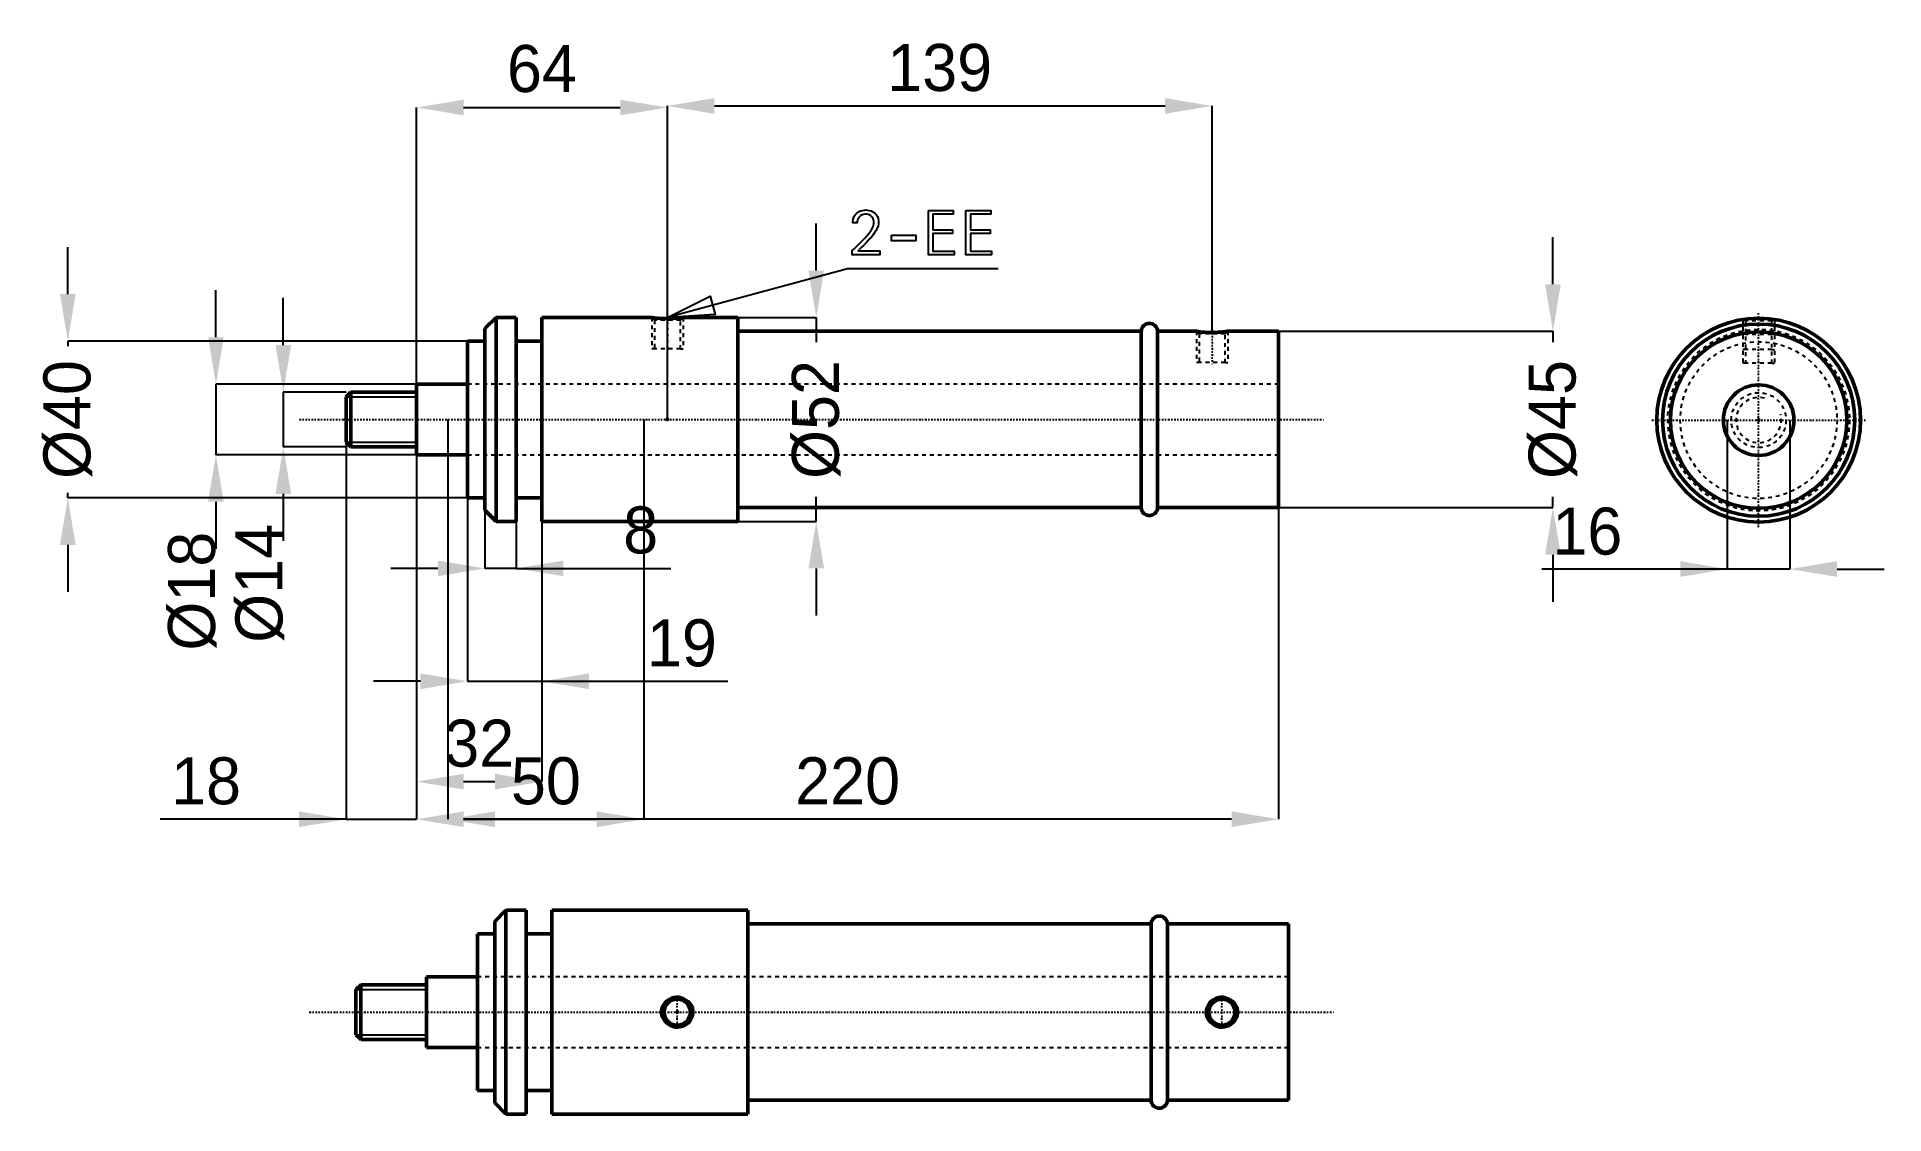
# Model space of a CAD drawing. Header units: millimetres. Extents: x -79 to 392, y -177 to 98.
import ezdxf

# ---------------------------------------------------------------- set-up
doc = ezdxf.new("R2010")
doc.units = ezdxf.units.MM
doc.linetypes.add('Center', pattern=[1.5, 0.45, -0.5, 0.05, -0.5])
doc.linetypes.add('Dashed', pattern=[2, 1, -1])
for name, color, linetype, lineweight in [('2d ConnectionPoints', 7, 'Continuous', 50), ('AM_0', 7, 'Continuous', 50), ('AM_5', 3, 'Continuous', 25), ('AM_7', 7, 'Center', 25), ('AM_9', 6, 'Dashed', 25)]:
    doc.layers.add(name, color=color, linetype=linetype, lineweight=lineweight)
doc.dimstyles.new('ISO-25', dxfattribs={"dimtxt": 2.5, "dimasz": 2.5, "dimexe": 1.25, "dimexo": 0.625, "dimtad": 1, "dimtxsty": 'Standard', "dimcen": 2.5, "dimadec": 0, "dimazin": 0, "dimtfac": 1, "dimtmove": 0, "dimatfit": 3, "dimfxl": 0, "dimarcsym": 0})

# ---------------------------------------------------------------- blocks, each defined once
blk = doc.blocks.new('1_RD70CSD3250RC2M1415_0_in_RD_70_C_SD_32_50_RC_M14_1_5__0')
at = {"layer": 'AM_0'}
for p, q in [((38.29, 26), (35.46, 23.17)), ((43.46, 26), (38.29, 26)), ((38.29, 26), (38.29, -26)), ((43.46, 26), (43.46, -26)), ((78.01, 26), (50, 26)), ((50, 26), (50, -26)), ((100, 26), (85.99, 26)), ((100, 26), (100, -26)), ((35.46, 20), (31, 20)), ((31, 20), (31, -20)), ((35.46, 23.17), (35.46, -23.17)), ((50, 20), (43.46, 20)), ((202.9, 22.5), (100, 22.5)), ((202.9, 22.5), (202.9, -22.5)), ((217.01, 22.5), (207.1, 22.5)), ((207.1, 22.5), (207.1, -22.5)), ((238, 22.5), (224.99, 22.5)), ((238, 22.5), (238, -22.5)), ((31, -20), (35.46, -20)), ((35.46, -23.17), (38.29, -26)), ((43.46, -20), (50, -20)), ((100, -22.5), (202.9, -22.5)), ((207.1, -22.5), (238, -22.5)), ((38.29, -26), (43.46, -26)), ((50, -26), (100, -26))]:
    blk.add_line(p, q, dxfattribs=at)
for points in [[(86, 26), (85.99, 26), (85.91, 25.99), (85.73, 25.96), (85.46, 25.93), (85.11, 25.89), (84.67, 25.85), (84.16, 25.81), (83.57, 25.77), (82.93, 25.75), (82.25, 25.73), (81.54, 25.73), (80.86, 25.75), (80.18, 25.79), (79.58, 25.83), (79.04, 25.88), (78.62, 25.92), (78.29, 25.96), (78.09, 25.99), (78, 26), (78, 26)], [(225, 22.5), (224.99, 22.5), (224.9, 22.49), (224.72, 22.46), (224.45, 22.42), (224.1, 22.38), (223.67, 22.33), (223.16, 22.28), (222.57, 22.24), (221.93, 22.21), (221.24, 22.2), (220.53, 22.2), (219.84, 22.22), (219.16, 22.26), (218.56, 22.31), (218.02, 22.37), (217.6, 22.42), (217.27, 22.46), (217.09, 22.49), (217, 22.5), (217, 22.5)]]:
    blk.add_lwpolyline(points, dxfattribs=at)
for centre, start, end in [((205, 22.42), 2.2382, 177.7618), ((205, -22.42), 182.2382, 357.7618)]:
    blk.add_arc(centre, 2.1, start, end, dxfattribs=at)
at = {"layer": 'AM_5', "linetype": 'Dashed'}
for p, q in [((78, 26), (78, 18)), ((86, 26), (86, 18)), ((217, 22.5), (217, 14.5)), ((225, 22.5), (225, 14.5)), ((78.68, 18), (78, 18)), ((85.32, 18), (86, 18)), ((217.68, 14.5), (217, 14.5)), ((224.32, 14.5), (225, 14.5))]:
    blk.add_line(p, q, dxfattribs=at)
at = {"layer": 'AM_7'}
for p, q in [((82, 26.4), (82, 17.6)), ((221, 22.9), (221, 14.1))]:
    blk.add_line(p, q, dxfattribs=at)
at = {"layer": 'AM_9'}
for p, q in [((78, 26), (78.68, 25.32)), ((78.68, 25.32), (78.68, 18)), ((85.32, 25.32), (78.68, 25.32)), ((85.32, 25.32), (86, 26)), ((85.32, 18), (85.32, 25.32)), ((217, 22.5), (217.68, 21.82)), ((217.68, 21.82), (217.68, 14.5)), ((224.32, 21.82), (217.68, 21.82)), ((224.32, 21.82), (225, 22.5)), ((224.32, 14.5), (224.32, 21.82)), ((85.32, 18), (78.68, 18)), ((224.32, 14.5), (217.68, 14.5)), ((238, 9), (31, 9)), ((31, -9), (238, -9))]:
    blk.add_line(p, q, dxfattribs=at)
blk = doc.blocks.new('2_RD70CSD3250RC1M1415_0_in_RD_70_C_SD_32_50_RC_M14_1_5__0')
at = {"layer": 'AM_0'}
for p, q in [((1.227, 7), (0, 5.773)), ((0, 5.773), (0, -5.773)), ((18, 7), (1.227, 7)), ((1.227, 7), (1.227, -7)), ((18, 9), (18, -9)), ((31, 9), (18, 9)), ((0, -5.773), (1.227, -7)), ((1.227, -7), (18, -7)), ((18, -9), (31, -9))]:
    blk.add_line(p, q, dxfattribs=at)
at = {"layer": 'AM_5'}
for p, q in [((0, 5.773), (18, 5.773)), ((18, 7), (18, 5.773)), ((0, -5.773), (18, -5.773)), ((18, -7), (18, -5.773))]:
    blk.add_line(p, q, dxfattribs=at)
at = {"layer": 'AM_7'}
blk.add_line((-11.9, 0), (249.9, 0), dxfattribs=at)
at = {"layer": 'AM_9'}
for p, q in [((238, 9), (31, 9)), ((31, -9), (238, -9))]:
    blk.add_line(p, q, dxfattribs=at)
blk = doc.blocks.new('*D3')
at = {"layer": 'AM_5', "color": 0, "lineweight": -2}
for p, q in [((0, 0), (0, -102)), ((18, 0), (18, -102)), ((0, -102), (-47.44, -102)), ((-12, -102), (-24, -102)), ((0, -102), (18, -102)), ((30, -102), (42, -102))]:
    blk.add_line(p, q, dxfattribs=at)
at = {"layer": 'AM_5', "color": 0}
for points in [[(-12, -104), (-12, -100), (0, -102)], [(30, -100), (30, -104), (18, -102)]]:
    blk.add_solid(points, dxfattribs=at)
at = {"layer": 'Defpoints', "color": 0}
for p in [(0, 0), (18, 0), (18, -102)]:
    blk.add_point(p, dxfattribs=at)
at = {"layer": 'AM_5', "color": 0, "insert": (-35.72, -92.27), "char_height": 12, "attachment_point": 5}
blk.add_mtext('18', dxfattribs=at)
blk = doc.blocks.new('*D4')
at = {"layer": 'AM_5', "color": 0, "lineweight": -2}
for p, q in [((-16, 19), (-16, 31)), ((0, 7), (-16, 7)), ((-16, 7), (-16, -7)), ((0, -7), (-16, -7)), ((-16, -19), (-16, -31))]:
    blk.add_line(p, q, dxfattribs=at)
at = {"layer": 'AM_5', "color": 0}
for points in [[(-18, 19), (-14, 19), (-16, 7)], [(-14, -19), (-18, -19), (-16, -7)]]:
    blk.add_solid(points, dxfattribs=at)
at = {"layer": 'Defpoints', "color": 0}
for p in [(0, 7), (-16, -7), (0, -7)]:
    blk.add_point(p, dxfattribs=at)
at = {"layer": 'AM_5', "color": 0, "insert": (-22, -41.8), "char_height": 12, "attachment_point": 5, "rotation": 90}
blk.add_mtext('Ø14', dxfattribs=at)
blk = doc.blocks.new('*D5')
at = {"layer": 'AM_5', "color": 0, "lineweight": -2}
for p, q in [((-33.2, 21), (-33.2, 33)), ((18, 9), (-33.2, 9)), ((-33.2, 9), (-33.2, -9)), ((18, -9), (-33.2, -9)), ((-33.2, -21), (-33.2, -33))]:
    blk.add_line(p, q, dxfattribs=at)
at = {"layer": 'AM_5', "color": 0}
for points in [[(-35.2, 21), (-31.2, 21), (-33.2, 9)], [(-31.2, -21), (-35.2, -21), (-33.2, -9)]]:
    blk.add_solid(points, dxfattribs=at)
at = {"layer": 'Defpoints', "color": 0}
for p in [(18, 9), (-33.2, -9), (18, -9)]:
    blk.add_point(p, dxfattribs=at)
at = {"layer": 'AM_5', "color": 0, "insert": (-39.2, -43.8), "char_height": 12, "attachment_point": 5, "rotation": 90}
blk.add_mtext('Ø18', dxfattribs=at)
blk = doc.blocks.new('*D6')
at = {"layer": 'AM_5', "color": 0, "lineweight": -2}
for p, q in [((-71, 32), (-71, 44)), ((31, 20), (-71, 20)), ((-71, 20), (-71, 18.73)), ((-71, -20), (-71, -18.73)), ((31, -20), (-71, -20)), ((-71, -32), (-71, -44))]:
    blk.add_line(p, q, dxfattribs=at)
at = {"layer": 'AM_5', "color": 0}
for points in [[(-73, 32), (-69, 32), (-71, 20)], [(-69, -32), (-73, -32), (-71, -20)]]:
    blk.add_solid(points, dxfattribs=at)
at = {"layer": 'Defpoints', "color": 0}
for p in [(-71, 20), (31, 20), (31, -20)]:
    blk.add_point(p, dxfattribs=at)
at = {"layer": 'AM_5', "color": 0, "insert": (-71, 0), "char_height": 12, "attachment_point": 5, "rotation": 90}
blk.add_mtext('Ø40', dxfattribs=at)
blk = doc.blocks.new('*D7')
at = {"layer": 'AM_5', "color": 0, "lineweight": -2}
for p, q in [((18, 0), (18, -92.4)), ((50, 0), (50, -92.4)), ((30, -92.4), (38, -92.4))]:
    blk.add_line(p, q, dxfattribs=at)
at = {"layer": 'AM_5', "color": 0}
for points in [[(30, -90.4), (30, -94.4), (18, -92.4)], [(38, -94.4), (38, -90.4), (50, -92.4)]]:
    blk.add_solid(points, dxfattribs=at)
at = {"layer": 'Defpoints', "color": 0}
for p in [(18, 0), (50, 0), (50, -92.4)]:
    blk.add_point(p, dxfattribs=at)
at = {"layer": 'AM_5', "color": 0, "insert": (34, -82.67), "char_height": 12, "attachment_point": 5}
blk.add_mtext('32', dxfattribs=at)
blk = doc.blocks.new('*D8')
at = {"layer": 'AM_5', "color": 0, "lineweight": -2}
for p, q in [((31, 0), (31, -66.8)), ((50, 0), (50, -66.8)), ((19, -66.8), (7, -66.8)), ((31, -66.8), (50, -66.8)), ((50, -66.8), (97.44, -66.8)), ((62, -66.8), (74, -66.8))]:
    blk.add_line(p, q, dxfattribs=at)
at = {"layer": 'AM_5', "color": 0}
for points in [[(19, -68.8), (19, -64.8), (31, -66.8)], [(62, -64.8), (62, -68.8), (50, -66.8)]]:
    blk.add_solid(points, dxfattribs=at)
at = {"layer": 'Defpoints', "color": 0}
for p in [(31, 0), (50, 0), (50, -66.8)]:
    blk.add_point(p, dxfattribs=at)
at = {"layer": 'AM_5', "color": 0, "insert": (85.72, -57.07), "char_height": 12, "attachment_point": 5}
blk.add_mtext('19', dxfattribs=at)
blk = doc.blocks.new('*D9')
at = {"layer": 'AM_5', "color": 0, "lineweight": -2}
for p, q in [((35.46, 0), (35.46, -38)), ((43.46, 0), (43.46, -38)), ((23.46, -38), (11.46, -38)), ((43.46, -38), (35.46, -38)), ((43.46, -38), (82.93, -38)), ((55.46, -38), (67.46, -38))]:
    blk.add_line(p, q, dxfattribs=at)
at = {"layer": 'AM_5', "color": 0}
for points in [[(23.46, -40), (23.46, -36), (35.46, -38)], [(55.46, -36), (55.46, -40), (43.46, -38)]]:
    blk.add_solid(points, dxfattribs=at)
at = {"layer": 'Defpoints', "color": 0}
for p in [(35.46, 0), (43.46, 0), (35.46, -38)]:
    blk.add_point(p, dxfattribs=at)
at = {"layer": 'AM_5', "color": 0, "insert": (75.19, -28.27), "char_height": 12, "attachment_point": 5}
blk.add_mtext('8', dxfattribs=at)
blk = doc.blocks.new('*D10')
at = {"layer": 'AM_5', "color": 0, "lineweight": -2}
for p, q in [((308, 34.5), (308, 46.5)), ((238, 22.5), (308, 22.5)), ((308, 22.5), (308, 19.73)), ((238, -22.5), (308, -22.5)), ((308, -22.5), (308, -19.73)), ((308, -34.5), (308, -46.5))]:
    blk.add_line(p, q, dxfattribs=at)
at = {"layer": 'AM_5', "color": 0}
for points in [[(306, 34.5), (310, 34.5), (308, 22.5)], [(310, -34.5), (306, -34.5), (308, -22.5)]]:
    blk.add_solid(points, dxfattribs=at)
at = {"layer": 'Defpoints', "color": 0}
for p in [(238, 22.5), (238, -22.5), (308, -22.5)]:
    blk.add_point(p, dxfattribs=at)
at = {"layer": 'AM_5', "color": 0, "insert": (308, 0), "char_height": 12, "attachment_point": 5, "rotation": 90}
blk.add_mtext('Ø45', dxfattribs=at)
blk = doc.blocks.new('*D11')
at = {"layer": 'AM_5', "color": 0, "lineweight": -2}
for p, q in [((120, 38), (120, 50)), ((82, 26), (120, 26)), ((120, 26), (120, 19.73)), ((120, -26), (120, -19.73)), ((82, -26), (120, -26)), ((120, -38), (120, -50))]:
    blk.add_line(p, q, dxfattribs=at)
at = {"layer": 'AM_5', "color": 0}
for points in [[(118, 38), (122, 38), (120, 26)], [(122, -38), (118, -38), (120, -26)]]:
    blk.add_solid(points, dxfattribs=at)
at = {"layer": 'Defpoints', "color": 0}
for p in [(82, 26), (82, -26), (120, -26)]:
    blk.add_point(p, dxfattribs=at)
at = {"layer": 'AM_5', "color": 0, "insert": (120, 0), "char_height": 12, "attachment_point": 5, "rotation": 90}
blk.add_mtext('Ø52', dxfattribs=at)
blk = doc.blocks.new('*D12')
at = {"layer": 'AM_5', "color": 0, "lineweight": -2}
for p, q in [((18, 0), (18, -102)), ((238, 0), (238, -102)), ((226, -102), (30, -102))]:
    blk.add_line(p, q, dxfattribs=at)
at = {"layer": 'AM_5', "color": 0}
for points in [[(30, -100), (30, -104), (18, -102)], [(226, -104), (226, -100), (238, -102)]]:
    blk.add_solid(points, dxfattribs=at)
at = {"layer": 'Defpoints', "color": 0}
for p in [(18, 0), (238, 0), (18, -102)]:
    blk.add_point(p, dxfattribs=at)
at = {"layer": 'AM_5', "color": 0, "insert": (128, -92.27), "char_height": 12, "attachment_point": 5}
blk.add_mtext('220', dxfattribs=at)
blk = doc.blocks.new('*D13')
at = {"layer": 'AM_5', "color": 0, "lineweight": -2}
for p, q in [((82, 26), (82, 80)), ((94, 80), (209, 80)), ((221, 22.5), (221, 80))]:
    blk.add_line(p, q, dxfattribs=at)
at = {"layer": 'AM_5', "color": 0}
for points in [[(94, 82), (94, 78), (82, 80)], [(209, 78), (209, 82), (221, 80)]]:
    blk.add_solid(points, dxfattribs=at)
at = {"layer": 'Defpoints', "color": 0}
for p in [(221, 80), (82, 26), (221, 22.5)]:
    blk.add_point(p, dxfattribs=at)
at = {"layer": 'AM_5', "color": 0, "insert": (151.5, 89.73), "char_height": 12, "attachment_point": 5}
blk.add_mtext('139', dxfattribs=at)
blk = doc.blocks.new('*D14')
at = {"layer": 'AM_5', "color": 0, "lineweight": -2}
for p, q in [((18, 0), (18, 79.6)), ((30, 79.6), (70, 79.6)), ((82, 0), (82, 79.6))]:
    blk.add_line(p, q, dxfattribs=at)
at = {"layer": 'AM_5', "color": 0}
for points in [[(30, 81.6), (30, 77.6), (18, 79.6)], [(70, 77.6), (70, 81.6), (82, 79.6)]]:
    blk.add_solid(points, dxfattribs=at)
at = {"layer": 'Defpoints', "color": 0}
for p in [(82, 79.6), (18, 0), (82, 0)]:
    blk.add_point(p, dxfattribs=at)
at = {"layer": 'AM_5', "color": 0, "insert": (50, 89.46), "char_height": 12, "attachment_point": 5}
blk.add_mtext('64', dxfattribs=at)
blk = doc.blocks.new('*D15')
at = {"layer": 'AM_5', "color": 0, "lineweight": -2}
for p, q in [((26, 0), (26, -102)), ((76, 0), (76, -102)), ((38, -102), (64, -102))]:
    blk.add_line(p, q, dxfattribs=at)
at = {"layer": 'AM_5', "color": 0}
for points in [[(38, -100), (38, -104), (26, -102)], [(64, -104), (64, -100), (76, -102)]]:
    blk.add_solid(points, dxfattribs=at)
at = {"layer": 'Defpoints', "color": 0}
for p in [(26, 0), (76, 0), (76, -102)]:
    blk.add_point(p, dxfattribs=at)
at = {"layer": 'AM_5', "color": 0, "insert": (51, -92.27), "char_height": 12, "attachment_point": 5}
blk.add_mtext('50', dxfattribs=at)
blk = doc.blocks.new('1_RD70CSD3250RC2M1415_0_in_RD_70_C_SD_32_50_RC_M14_1_5__4')
at = {"layer": 'AM_0'}
for p, q in [((38.29, 26), (35.46, 23.17)), ((43.46, 26), (38.29, 26)), ((38.29, 26), (38.29, -26)), ((43.46, 26), (43.46, -26)), ((50, 26), (50, -26)), ((100, 26), (50, 26)), ((100, 26), (100, -26)), ((31, 20), (31, -20)), ((35.46, 20), (31, 20)), ((35.46, 23.17), (35.46, -23.17)), ((50, 20), (43.46, 20)), ((202.9, 22.5), (100, 22.5)), ((202.9, 22.5), (202.9, -22.5)), ((238, 22.5), (207.1, 22.5)), ((207.1, 22.5), (207.1, -22.5)), ((238, 22.5), (238, -22.5)), ((31, -20), (35.46, -20)), ((35.46, -23.17), (38.29, -26)), ((43.46, -20), (50, -20)), ((100, -22.5), (202.9, -22.5)), ((207.1, -22.5), (238, -22.5)), ((38.29, -26), (43.46, -26)), ((50, -26), (100, -26))]:
    blk.add_line(p, q, dxfattribs=at)
for points in [[(79.26, 2.72), (79.71, 3.06), (80.22, 3.34), (80.84, 3.57), (81.52, 3.7), (82.21, 3.73), (82.92, 3.63), (83.59, 3.42), (84.23, 3.09), (84.78, 2.68), (85.26, 2.16), (85.61, 1.61), (85.86, 0.99), (85.98, 0.4), (85.99, -0.23), (85.91, -0.79), (85.73, -1.35), (85.46, -1.87), (85.11, -2.35), (84.67, -2.77), (84.16, -3.14), (83.57, -3.43), (82.93, -3.63), (82.25, -3.72), (81.54, -3.71), (80.86, -3.57), (80.18, -3.32), (79.58, -2.97), (79.04, -2.51), (78.62, -1.99), (78.29, -1.39), (78.09, -0.8), (78, -0.17), (78.02, 0.41), (78.14, 0.99), (78.35, 1.53), (78.65, 2.04), (78.93, 2.39), (79.26, 2.72)], [(218.27, 2.7), (218.72, 3.04), (219.23, 3.31), (219.86, 3.54), (220.53, 3.67), (221.23, 3.69), (221.94, 3.59), (222.61, 3.38), (223.26, 3.05), (223.81, 2.63), (224.28, 2.1), (224.63, 1.56), (224.87, 0.93), (224.98, 0.35), (224.99, -0.26), (224.9, -0.82), (224.72, -1.36), (224.45, -1.87), (224.1, -2.33), (223.67, -2.75), (223.16, -3.11), (222.57, -3.4), (221.93, -3.59), (221.24, -3.69), (220.53, -3.67), (219.84, -3.54), (219.16, -3.28), (218.56, -2.93), (218.02, -2.46), (217.6, -1.94), (217.27, -1.34), (217.09, -0.76), (217, -0.13), (217.03, 0.43), (217.15, 1.01), (217.36, 1.53), (217.65, 2.02), (217.94, 2.38), (218.27, 2.7)]]:
    blk.add_lwpolyline(points, dxfattribs=at)
for centre in [(82, 0), (221, 0)]:
    blk.add_circle(centre, 3.32, dxfattribs=at)
for centre, start, end in [((205, 22.42), 2.2382, 177.7618), ((205, -22.42), 182.2382, 357.7618)]:
    blk.add_arc(centre, 2.1, start, end, dxfattribs=at)
at = {"layer": 'AM_5'}
for centre in [(82, 0), (221, 0)]:
    blk.add_arc(centre, 4, 75, 15, dxfattribs=at)
at = {"layer": 'AM_7'}
for p, q in [((82, -3.49), (82, 3.49)), ((221, -3.49), (221, 3.49))]:
    blk.add_line(p, q, dxfattribs=at)
at = {"layer": 'AM_9'}
for p, q in [((238, 9), (31, 9)), ((31, -9), (238, -9))]:
    blk.add_line(p, q, dxfattribs=at)
blk = doc.blocks.new('2_RD70CSD3250RC1M1415_0_in_RD_70_C_SD_32_50_RC_M14_1_5__4')
at = {"layer": 'AM_0'}
for p, q in [((1.227, 7), (0, 5.773)), ((0, 5.773), (0, -5.773)), ((18, 7), (1.227, 7)), ((1.227, 7), (1.227, -7)), ((18, 9), (18, -9)), ((31, 9), (18, 9)), ((0, -5.773), (1.227, -7)), ((1.227, -7), (18, -7)), ((18, -9), (31, -9))]:
    blk.add_line(p, q, dxfattribs=at)
at = {"layer": 'AM_5'}
for p, q in [((0, 5.773), (18, 5.773)), ((18, 7), (18, 5.773)), ((0, -5.773), (18, -5.773)), ((18, -7), (18, -5.773))]:
    blk.add_line(p, q, dxfattribs=at)
at = {"layer": 'AM_7'}
blk.add_line((-11.9, 0), (249.9, 0), dxfattribs=at)
at = {"layer": 'AM_9'}
for p, q in [((238, 9), (31, 9)), ((31, -9), (238, -9))]:
    blk.add_line(p, q, dxfattribs=at)
blk = doc.blocks.new('1_RD70CSD3250RC2M1415_0_in_RD_70_C_SD_32_50_RC_M14_1_5__2')
at = {"layer": 'AM_0'}
for radius in [26, 24.52, 22.5, 9]:
    blk.add_circle((0, 0), radius, dxfattribs=at)
at = {"layer": 'AM_5', "linetype": 'Dashed'}
for p, q in [((-4, 25.69), (-4, 14.5)), ((4, 25.69), (4, 14.5)), ((-3.32, 18), (-4, 18)), ((-3.32, 14.5), (-4, 14.5)), ((3.32, 18), (4, 18)), ((3.32, 14.5), (4, 14.5))]:
    blk.add_line(p, q, dxfattribs=at)
at = {"layer": 'AM_7'}
for p, q in [((0, -27.3), (0, 27.3)), ((-27.3, 0), (27.3, 0))]:
    blk.add_line(p, q, dxfattribs=at)
at = {"layer": 'AM_9'}
for p, q in [((-3.73, 25.73), (-3.32, 25.32)), ((-3.32, 25.32), (-3.32, 14.5)), ((3.32, 25.32), (-3.32, 25.32)), ((3.32, 25.32), (3.73, 25.73)), ((3.32, 14.5), (3.32, 25.32)), ((-3.69, 22.19), (-3.32, 21.82)), ((3.32, 21.82), (-3.32, 21.82)), ((3.32, 21.82), (3.69, 22.19)), ((3.32, 18), (-3.32, 18)), ((3.32, 14.5), (-3.32, 14.5))]:
    blk.add_line(p, q, dxfattribs=at)
for radius in [23.17, 20]:
    blk.add_circle((0, 0), radius, dxfattribs=at)
blk = doc.blocks.new('2_RD70CSD3250RC1M1415_0_in_RD_70_C_SD_32_50_RC_M14_1_5__2')
at = {"layer": 'AM_0'}
blk.add_circle((0, 0), 9, dxfattribs=at)
at = {"layer": 'AM_5', "linetype": 'Dashed'}
blk.add_arc((0, 0), 5.77, 75, 15, dxfattribs=at)
at = {"layer": 'AM_9'}
blk.add_circle((0, 0), 7, dxfattribs=at)
blk = doc.blocks.new('*D23')
at = {"layer": 'AM_5', "color": 0, "lineweight": -2}
for p, q in [((352.49, -0.16), (352.49, -38.16)), ((368.49, -0.16), (368.49, -38.16)), ((352.49, -38.16), (305.18, -38.16)), ((368.49, -38.16), (352.49, -38.16)), ((380.49, -38.16), (392.49, -38.16))]:
    blk.add_line(p, q, dxfattribs=at)
at = {"layer": 'AM_5', "color": 0}
for points in [[(340.49, -40.16), (340.49, -36.16), (352.49, -38.16)], [(380.49, -36.16), (380.49, -40.16), (368.49, -38.16)]]:
    blk.add_solid(points, dxfattribs=at)
at = {"layer": 'Defpoints', "color": 0}
for p in [(352.49, -0.16), (368.49, -0.16), (352.49, -38.16)]:
    blk.add_point(p, dxfattribs=at)
at = {"layer": 'AM_5', "color": 0, "insert": (316.78, -28.56), "char_height": 12, "attachment_point": 5}
blk.add_mtext('16', dxfattribs=at)

msp = doc.modelspace()

# ---------------------------------------------------------------- linework, layer by layer
at = {"layer": '2d ConnectionPoints'}
for p in [(0, 0), (0, 0), (82, 0), (360.495, -0.164), (360.495, -0.164), (360.495, -0.164), (2.529, -151.218), (2.529, -151.218), (84.529, -151.218)]:
    msp.add_point(p, dxfattribs=at)
at = {"layer": 'AM_5'}
for p, q in [((128, 38.4), (82, 26)), ((166.4, 38.4), (128, 38.4))]:
    msp.add_line(p, q, dxfattribs=at)
for points in [[(129.552, 43.466), (129.552, 43.466), (130.066, 43.936), (130.798, 44.622), (130.798, 44.622), (131.484, 45.286), (131.916, 45.717), (131.916, 45.717), (132.329, 46.151), (132.922, 46.833), (132.922, 46.833), (133.481, 47.553), (133.834, 48.053), (133.834, 48.053), (134.146, 48.551), (134.484, 49.262), (134.484, 49.262), (134.666, 49.927), (134.7, 50.346), (134.7, 50.346), (134.69, 50.581), (134.634, 50.913), (134.634, 50.913), (134.53, 51.222), (134.435, 51.415), (134.435, 51.415), (134.321, 51.593), (134.12, 51.83), (134.12, 51.83), (133.883, 52.029), (133.706, 52.14), (133.706, 52.14), (133.516, 52.233), (133.213, 52.333), (133.213, 52.333), (132.891, 52.387), (132.664, 52.397), (132.664, 52.397), (132.414, 52.387), (132.06, 52.331), (132.06, 52.331), (131.731, 52.228), (131.526, 52.132), (131.526, 52.132), (131.335, 52.017), (131.081, 51.808), (131.081, 51.808), (130.867, 51.556), (130.746, 51.364), (130.746, 51.364), (130.645, 51.155), (130.535, 50.815), (130.535, 50.815), (130.476, 50.442), (130.465, 50.174), (129.295, 50.174), (129.295, 50.174), (129.313, 50.575), (129.408, 51.132), (129.408, 51.132), (129.584, 51.637), (129.747, 51.945), (129.747, 51.945), (129.941, 52.227), (130.279, 52.596), (130.279, 52.596), (130.673, 52.901), (130.968, 53.068), (130.968, 53.068), (131.282, 53.206), (131.776, 53.355), (131.776, 53.355), (132.3, 53.435), (132.664, 53.45), (132.664, 53.45), (133.006, 53.436), (133.501, 53.361), (133.501, 53.361), (133.975, 53.221), (134.279, 53.092), (134.279, 53.092), (134.567, 52.935), (134.953, 52.649), (134.953, 52.649), (135.285, 52.303), (135.476, 52.039), (135.476, 52.039), (135.638, 51.751), (135.813, 51.282), (135.813, 51.282), (135.907, 50.768), (135.925, 50.401), (135.925, 50.401), (135.898, 49.985), (135.759, 49.346), (135.759, 49.346), (135.5, 48.688), (135.262, 48.24), (135.262, 48.24), (134.988, 47.794), (134.543, 47.149), (134.543, 47.149), (134.059, 46.533), (133.714, 46.138), (133.714, 46.138), (133.342, 45.737), (132.718, 45.086), (132.718, 45.086), (132.015, 44.377), (131.502, 43.872), (130.675, 43.061), (136.26, 43.053), (136.26, 42), (129.139, 42), (129.139, 43.092), (129.552, 43.466)], [(148.604, 53.31), (154.953, 53.31), (154.953, 52.343), (149.758, 52.343), (149.758, 48.365), (154.75, 48.365), (154.75, 47.413), (149.758, 47.413), (149.758, 42.967), (155.156, 42.967), (155.156, 42), (148.604, 42), (148.604, 53.31)], [(158.204, 53.31), (164.553, 53.31), (164.553, 52.343), (159.358, 52.343), (159.358, 48.365), (164.35, 48.365), (164.35, 47.413), (159.358, 47.413), (159.358, 42.967), (164.756, 42.967), (164.756, 42), (158.204, 42), (158.204, 53.31)], [(139.16, 47.023), (145.4, 47.023), (145.4, 45.619), (139.16, 45.619), (139.16, 47.023)], [(82, 26), (92.962, 31.441), (94.211, 26.806), (82, 26)]]:
    msp.add_lwpolyline(points, dxfattribs=at)

# ---------------------------------------------------------------- block references
for name, p in [('1_RD70CSD3250RC2M1415_0_in_RD_70_C_SD_32_50_RC_M14_1_5__0', (0, 0)), ('1_RD70CSD3250RC2M1415_0_in_RD_70_C_SD_32_50_RC_M14_1_5__2', (360.495, -0.164)), ('2_RD70CSD3250RC1M1415_0_in_RD_70_C_SD_32_50_RC_M14_1_5__0', (0, 0)), ('2_RD70CSD3250RC1M1415_0_in_RD_70_C_SD_32_50_RC_M14_1_5__2', (360.495, -0.164)), ('1_RD70CSD3250RC2M1415_0_in_RD_70_C_SD_32_50_RC_M14_1_5__4', (2.529, -151.218)), ('2_RD70CSD3250RC1M1415_0_in_RD_70_C_SD_32_50_RC_M14_1_5__4', (2.529, -151.218))]:
    msp.add_blockref(name, p)

# ---------------------------------------------------------------- dimensions: what is measured, and where the dimension line sits
for base, p1, p2, text, picture, middle in [((82, 79.6), (18, 0), (82, 0), '64', '*D14', (50, 79.6)), ((221, 80), (82, 26), (221, 22.5), '139', '*D13', (151.5, 80)), ((18, -102), (0, 0), (18, 0), '18', '*D3', (-35.719, -102)), ((50, -66.8), (31, 0), (50, 0), '19', '*D8', (85.719, -66.8)), ((35.46, -38), (43.46, 0), (35.46, 0), '8', '*D9', (75.193, -38)), ((50, -92.4), (18, 0), (50, 0), '32', '*D7', (34, -92.4)), ((18, -102), (238, 0), (18, 0), '220', '*D12', (128, -102)), ((76, -102), (26, 0), (76, 0), '50', '*D15', (51, -102)), ((352.495, -38.164), (368.495, -0.164), (352.495, -0.164), '16', '*D23', (316.775, -38.164))]:
    dim = msp.add_linear_dim(base=base, p1=p1, p2=p2, text=text, dimstyle='ISO-25', override={"dimtxt": 12, "dimasz": 12, "dimexe": 0, "dimexo": 0, "dimgap": 3.6}, dxfattribs=at)
    dim.commit()
    dim.dimension.update_dxf_attribs({"geometry": picture, "text_midpoint": middle, "dimtype": 160})
for base, p1, p2, text, picture, middle in [((120, -26), (82, 26), (82, -26), 'Ø52', '*D11', (120, 0)), ((-71, 20), (31, -20), (31, 20), 'Ø40', '*D6', (-71, 0)), ((308, -22.5), (238, 22.5), (238, -22.5), 'Ø45', '*D10', (308, 0)), ((-33.2, -9), (18, 9), (18, -9), 'Ø18', '*D5', (-39.2, -43.8)), ((-16, -7), (0, 7), (0, -7), 'Ø14', '*D4', (-22, -41.8))]:
    dim = msp.add_linear_dim(base=base, p1=p1, p2=p2, angle=90, text=text, dimstyle='ISO-25', override={"dimtxt": 12, "dimasz": 12, "dimexe": 0, "dimexo": 0, "dimgap": 3.6}, dxfattribs=at)
    dim.commit()
    dim.dimension.update_dxf_attribs({"geometry": picture, "text_midpoint": middle, "dimtype": 160, "text_rotation": 90})

doc.saveas('drawing.dxf')
